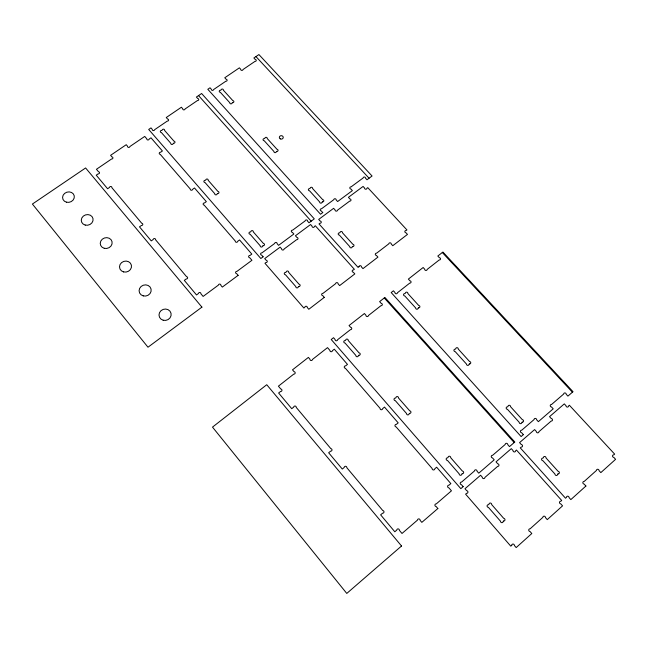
<?xml version="1.0" encoding="UTF-8"?>
<svg xmlns="http://www.w3.org/2000/svg" width="648" height="648" viewBox="0 0 648 648"><rect width="100%" height="100%" fill="white"/><g stroke="black" fill="none" stroke-linecap="round" stroke-linejoin="round"><path stroke-width="0.97" d="M442.309 252.509L572.427 392.218M255.952 56.578L369.077 178.224M384.288 297.959L514.18 442.552M198.539 95.588L311.178 221.171M585.914 486.032L570.848 499.6L569.082 497.632A1.377 1.256 47.8 0 0 567.778 496.19A1.377 1.256 47.8 0 0 566.457 497.38L565.526 498.215L520.279 447.873L521.211 447.063A1.337 1.239 41.6 0 0 522.531 445.913A1.337 1.239 41.6 0 0 521.267 444.512L519.566 442.616L534.624 429.575L536.333 431.455A1.328 1.223 40.2 0 0 537.589 432.84A1.328 1.223 40.2 0 0 538.901 431.706L551.205 421.03A1.32 1.207 39.2 0 0 552.501 419.904A1.32 1.207 39.2 0 0 551.245 418.527L549.536 416.664L564.303 403.882L566.012 405.729A1.312 1.199 38.1 0 0 567.267 407.09A1.312 1.199 38.1 0 0 568.547 405.98L569.381 405.251L614.644 454.11L613.818 454.856A1.353 1.215 43.6 0 0 612.53 456.006A1.353 1.215 43.6 0 0 613.834 457.415L615.6 459.319L600.834 472.611L599.068 470.683A1.361 1.231 44.9 0 0 597.764 469.265A1.361 1.231 44.9 0 0 596.468 470.432L584.156 481.48A1.369 1.247 46.1 0 0 582.844 482.663A1.369 1.247 46.1 0 0 584.148 484.088L585.914 486.032M511.75 545.284L510.778 546.159L465.604 494.165L466.568 493.322A1.353 1.28 48.2 0 0 467.937 492.14A1.353 1.28 48.2 0 0 466.682 490.69L464.981 488.73L480.581 475.235L482.282 477.171A1.345 1.264 45.6 0 0 483.538 478.605A1.345 1.264 45.6 0 0 484.898 477.43L497.64 466.374A1.345 1.256 43.9 0 0 498.984 465.207A1.345 1.256 43.9 0 0 497.729 463.79L496.02 461.862L511.313 448.635L513.014 450.538A1.337 1.239 42.1 0 0 514.277 451.94A1.337 1.239 42.1 0 0 515.606 450.789L516.464 450.044L561.695 500.467L560.828 501.244A1.377 1.264 48.4 0 0 559.499 502.435A1.377 1.264 48.4 0 0 560.795 503.885L562.561 505.853L547.26 519.623L545.495 517.63A1.385 1.28 50.4 0 0 544.199 516.164A1.385 1.28 50.4 0 0 542.854 517.371L530.096 528.825A1.393 1.288 52.3 0 0 528.736 530.04A1.393 1.288 52.3 0 0 530.04 531.522L531.806 533.531L516.181 547.576L514.423 545.551A1.401 1.304 54.8 0 0 513.119 544.053A1.401 1.304 54.8 0 0 511.75 545.284M503.618 521.016L503.132 521.454A1.377 1.288 52 0 1 501.763 522.661A1.377 1.288 52 0 1 500.483 521.195L488.438 507.384A1.369 1.288 50.1 0 1 487.085 505.966A1.369 1.288 50.1 0 1 488.454 504.727L489.021 504.225A1.369 1.28 49.8 0 1 490.423 503.034A1.369 1.28 49.8 0 1 491.654 504.565L503.699 518.343A1.377 1.288 51.7 0 1 504.986 519.809A1.377 1.288 51.7 0 1 503.618 521.016M558.05 473.899L557.58 474.32A1.361 1.247 45.3 0 1 556.259 475.486A1.361 1.247 45.3 0 1 554.971 474.061L542.911 460.696A1.345 1.239 43.5 0 1 541.566 459.319A1.345 1.239 43.5 0 1 542.878 458.12L543.429 457.634A1.345 1.239 43.3 0 1 544.79 456.484A1.345 1.239 43.3 0 1 546.021 457.966L558.082 471.307A1.353 1.247 45.1 0 1 559.362 472.732A1.353 1.247 45.1 0 1 558.05 473.899M437.854 508.526L421.84 522.369L420.139 520.368A1.369 1.312 55.7 0 0 418.892 518.894A1.369 1.312 55.7 0 0 417.482 520.109L402.003 533.466L399.411 530.38A1.369 1.32 60.2 0 0 398.164 528.89A1.369 1.32 60.2 0 0 396.746 530.113L394.81 531.773L380.635 514.844L382.571 513.2A1.353 1.32 56.9 0 0 383.989 511.993A1.353 1.32 56.9 0 0 382.757 510.527L346.834 467.718A1.32 1.296 36.2 0 0 345.635 466.285A1.32 1.296 36.2 0 0 344.218 467.459L342.298 469.047L328.658 452.766L330.577 451.186A1.304 1.288 21.2 0 0 331.995 450.028A1.304 1.288 21.2 0 0 330.812 448.619L296.241 407.414A1.288 1.256 -0.6 0 0 295.083 406.037A1.288 1.256 -0.6 0 0 293.674 407.163L291.754 408.686L278.624 393.004L280.535 391.497A1.28 1.239 -4.1 0 0 281.953 390.388A1.28 1.239 -4.1 0 0 280.811 389.027L278.413 386.168L293.779 374.107A1.272 1.223 0.2 0 0 295.18 373.005A1.272 1.223 0.2 0 0 294.038 371.66L292.499 369.846L308.399 357.388L309.947 359.195A1.264 1.215 4.3 0 0 311.089 360.523A1.264 1.215 4.3 0 0 312.466 359.438L327.524 347.628L329.929 350.406A1.264 1.207 8.3 0 0 331.071 351.726A1.264 1.207 8.3 0 0 332.44 350.649L334.295 349.191L347.474 364.395L345.619 365.869A1.272 1.215 12.2 0 0 344.25 366.954A1.272 1.215 12.2 0 0 345.408 368.291L380.084 408.362A1.288 1.247 25 0 0 381.275 409.739A1.288 1.247 25 0 0 382.644 408.613L384.507 407.09L398.188 422.869L396.325 424.408A1.304 1.256 30.9 0 0 394.956 425.542A1.304 1.256 30.9 0 0 396.155 426.927L432.167 468.536A1.337 1.272 43.5 0 0 433.399 469.962A1.337 1.272 43.5 0 0 434.776 468.788L436.639 467.208L450.846 483.594L448.983 485.198A1.345 1.28 47.4 0 0 447.606 486.381A1.345 1.28 47.4 0 0 448.853 487.823L451.454 490.82L436.298 503.885A1.361 1.296 51.5 0 0 434.905 505.084A1.361 1.296 51.5 0 0 436.161 506.542L437.854 508.526M463.166 486.648L460.833 488.673L331.225 339.512L333.542 337.697L335.089 339.479A1.256 1.191 8.8 0 0 336.231 340.791A1.256 1.191 8.8 0 0 337.592 339.722L350.398 329.67A1.256 1.183 10.8 0 0 351.743 328.617A1.256 1.183 10.8 0 0 350.6 327.313L349.053 325.547L364.411 313.527L365.958 315.268A1.247 1.166 12.7 0 0 367.1 316.564A1.247 1.166 12.7 0 0 368.437 315.511L380.992 305.662A1.239 1.158 13.9 0 0 382.32 304.625A1.239 1.158 13.9 0 0 381.17 303.345L379.623 301.612L384.912 297.464L514.812 442.017L509.498 446.61L507.789 444.706A1.328 1.239 41.1 0 0 506.542 443.305A1.328 1.239 41.1 0 0 505.213 444.455L492.593 455.333A1.337 1.247 42.6 0 0 491.257 456.492A1.337 1.247 42.6 0 0 492.504 457.901L494.205 459.821L478.767 473.17L477.066 471.234A1.345 1.264 44.6 0 0 475.81 469.808A1.345 1.264 44.6 0 0 474.458 470.975L461.579 482.08A1.345 1.28 46.7 0 0 460.218 483.262A1.345 1.28 46.7 0 0 461.465 484.696L463.166 486.648M523.357 434.622L521.114 436.566L391.19 292.548L393.425 290.798L394.98 292.515A1.239 1.15 15.1 0 0 396.122 293.787A1.239 1.15 15.1 0 0 397.435 292.758L409.763 283.087A1.231 1.134 16 0 0 411.059 282.066A1.231 1.134 16 0 0 409.917 280.803L408.362 279.102L423.152 267.511L424.707 269.204A1.223 1.126 16.9 0 0 425.858 270.451A1.223 1.126 16.9 0 0 427.145 269.438L439.239 259.945A1.223 1.118 17.6 0 0 440.519 258.949A1.223 1.118 17.6 0 0 439.368 257.71L437.813 256.033L442.908 252.048L573.026 391.7L567.915 396.114L566.214 394.276A1.304 1.191 36.9 0 0 564.959 392.931A1.304 1.191 36.9 0 0 563.679 394.033L551.545 404.498A1.312 1.199 37.7 0 0 550.249 405.608A1.312 1.199 37.7 0 0 551.505 406.968L553.206 408.823L538.358 421.662L536.657 419.791A1.32 1.215 38.7 0 0 535.402 418.414A1.32 1.215 38.7 0 0 534.098 419.54L521.721 430.215A1.32 1.223 39.8 0 0 520.409 431.349A1.32 1.223 39.8 0 0 521.656 432.734L523.357 434.622M401.533 545.997L346.777 593.43L212.504 427.113L266.749 384.718L401.533 545.997M462.275 473.688L461.789 474.109A1.345 1.272 45 0 1 460.428 475.284A1.345 1.272 45 0 1 459.181 473.85L447.485 460.445A1.328 1.264 42 0 1 446.172 459.059A1.328 1.264 42 0 1 447.533 457.861L448.1 457.375A1.328 1.264 41.7 0 1 449.501 456.224A1.328 1.264 41.7 0 1 450.692 457.707L462.397 471.088A1.337 1.272 44.7 0 1 463.644 472.522A1.337 1.272 44.7 0 1 462.275 473.688M522.231 422.132L521.77 422.536A1.32 1.223 38.6 0 1 520.457 423.662A1.32 1.223 38.6 0 1 519.202 422.285L507.489 409.35A1.304 1.215 36.4 0 1 506.177 408.013A1.304 1.215 36.4 0 1 507.489 406.863L508.032 406.393A1.304 1.215 36.3 0 1 509.385 405.284A1.304 1.215 36.3 0 1 510.575 406.717L522.296 419.629A1.32 1.215 38.5 0 1 523.544 421.006A1.32 1.215 38.5 0 1 522.231 422.132M409.593 413.375L409.107 413.772A1.296 1.239 30 0 1 407.746 414.898A1.296 1.239 30 0 1 406.547 413.521L395.288 400.618A1.288 1.231 25.7 0 1 394.016 399.281A1.288 1.231 25.7 0 1 395.377 398.131L395.952 397.67A1.288 1.231 25.7 0 1 397.346 396.56A1.288 1.231 25.7 0 1 398.488 397.994L409.755 410.873A1.296 1.239 29.9 0 1 410.954 412.25A1.296 1.239 29.9 0 1 409.593 413.375M469.452 363.917L468.982 364.306A1.28 1.191 28.7 0 1 467.67 365.391A1.28 1.191 28.7 0 1 466.471 364.055L455.18 351.597A1.272 1.183 26.2 0 1 453.916 350.309A1.272 1.183 26.2 0 1 455.22 349.199L455.771 348.754A1.272 1.183 26.2 0 1 457.115 347.684A1.272 1.183 26.2 0 1 458.266 349.07L469.557 361.511A1.28 1.191 28.7 0 1 470.756 362.839A1.28 1.191 28.7 0 1 469.452 363.917M358.854 355.282L358.368 355.671A1.264 1.207 13.6 0 1 357.016 356.748A1.264 1.207 13.6 0 1 355.857 355.42L345.003 342.986A1.256 1.199 10.5 0 1 343.78 341.699A1.256 1.199 10.5 0 1 345.141 340.597L345.708 340.151A1.256 1.191 10.8 0 1 347.101 339.09A1.256 1.191 10.8 0 1 348.203 340.467L359.057 352.877A1.264 1.207 13.9 0 1 360.215 354.205A1.264 1.207 13.9 0 1 358.854 355.282M418.576 307.808L418.114 308.181A1.247 1.158 18.5 0 1 416.802 309.218A1.247 1.158 18.5 0 1 415.643 307.938L404.757 295.917A1.239 1.15 16.2 0 1 403.534 294.678A1.239 1.15 16.2 0 1 404.838 293.617L405.389 293.188A1.239 1.15 16.3 0 1 406.733 292.159A1.239 1.15 16.3 0 1 407.835 293.495L418.721 305.491A1.247 1.158 18.6 0 1 419.888 306.771A1.247 1.158 18.6 0 1 418.576 307.808M359.008 266.692L358.085 267.405L319.019 223.933L319.942 223.244A1.207 1.102 4.5 0 0 321.254 222.272A1.207 1.102 4.5 0 0 320.169 221.057L318.686 219.421L333.623 208.324L335.105 209.952A1.199 1.085 6 0 0 336.191 211.151A1.199 1.085 6 0 0 337.495 210.187L349.709 201.091A1.191 1.077 7.2 0 0 350.997 200.135A1.191 1.077 7.2 0 0 349.904 198.944L348.421 197.332L363.091 186.438L364.565 188.033A1.191 1.069 8.4 0 0 365.658 189.216A1.191 1.069 8.4 0 0 366.938 188.26L367.764 187.645L406.936 229.927L406.102 230.558A1.207 1.094 13.3 0 0 404.83 231.539A1.207 1.094 13.3 0 0 405.956 232.754L407.479 234.406L392.785 245.705L391.254 244.037A1.215 1.11 12.2 0 0 390.128 242.814A1.215 1.11 12.2 0 0 388.841 243.802L376.601 253.198A1.215 1.118 11.2 0 0 375.297 254.194A1.215 1.118 11.2 0 0 376.423 255.434L377.946 257.11L362.969 268.62L361.446 266.927A1.223 1.134 9.7 0 0 360.32 265.68A1.223 1.134 9.7 0 0 359.008 266.692M324.3 297.383L308.812 309.274L307.298 307.533A1.247 1.166 3.1 0 0 306.18 306.253A1.247 1.166 3.1 0 0 304.819 307.29L303.863 308.027L264.951 263.25L265.907 262.537A1.223 1.134 -1.9 0 0 267.26 261.533A1.223 1.134 -1.9 0 0 266.182 260.285L264.708 258.593L280.139 247.131L281.613 248.808A1.223 1.126 0.3 0 0 282.698 250.039A1.223 1.126 0.3 0 0 284.043 249.043L296.663 239.655A1.215 1.11 2 0 0 297.991 238.666A1.215 1.11 2 0 0 296.906 237.435L295.431 235.775L310.578 224.532L312.053 226.176A1.207 1.102 3.8 0 0 313.138 227.391A1.207 1.102 3.8 0 0 314.458 226.411L315.309 225.771L354.359 269.301L353.5 269.957A1.223 1.134 9 0 0 352.18 270.969A1.223 1.134 9 0 0 353.298 272.225L354.821 273.926L339.633 285.598L338.11 283.881A1.231 1.15 7.2 0 0 336.992 282.617A1.231 1.15 7.2 0 0 335.656 283.646L323.004 293.35A1.239 1.158 5.5 0 0 321.659 294.378A1.239 1.158 5.5 0 0 322.777 295.65L324.3 297.383M352.674 246.515L352.204 246.872A1.215 1.118 8.1 0 1 350.9 247.868A1.215 1.118 8.1 0 1 349.79 246.637L339.374 235.094A1.207 1.11 6.6 0 1 338.199 233.904A1.207 1.11 6.6 0 1 339.512 232.883L340.054 232.47A1.207 1.102 6.8 0 1 341.399 231.498A1.207 1.102 6.8 0 1 342.452 232.77L352.868 244.296A1.215 1.118 8.3 0 1 353.978 245.527A1.215 1.118 8.3 0 1 352.674 246.515M298.769 286.489L298.291 286.861A1.239 1.15 1.8 0 1 296.938 287.882A1.239 1.15 1.8 0 1 295.828 286.619L285.452 274.728A1.231 1.142 0.4 0 1 284.286 273.497A1.231 1.142 0.4 0 1 285.638 272.452L286.205 272.022A1.231 1.142 0.6 0 1 287.591 271.01A1.231 1.142 0.6 0 1 288.635 272.33L299.02 284.205A1.231 1.15 2.1 0 1 300.121 285.468A1.231 1.15 2.1 0 1 298.769 286.489M238.132 275.351L222.313 287.088L220.855 285.363A1.247 1.15 -8.3 0 0 219.777 284.091A1.247 1.15 -8.3 0 0 218.392 285.12L203.116 296.428L200.888 293.771A1.247 1.158 -11 0 0 199.819 292.499A1.247 1.158 -11 0 0 198.418 293.536L196.514 294.937L184.307 280.365L186.211 278.972A1.247 1.142 -11.4 0 0 187.612 277.952A1.247 1.142 -11.4 0 0 186.551 276.688L155.585 239.784A1.231 1.118 -12.2 0 0 154.556 238.553A1.231 1.118 -12.2 0 0 153.155 239.549L151.259 240.894L139.49 226.841L141.386 225.504A1.231 1.102 -12.4 0 0 142.779 224.516A1.231 1.102 -12.4 0 0 141.758 223.301L111.869 187.685A1.215 1.069 -12.7 0 0 110.873 186.494A1.215 1.069 -12.7 0 0 109.488 187.45L107.6 188.746L96.236 175.179L98.115 173.891A1.207 1.061 -12.8 0 0 99.5 172.943A1.207 1.061 -12.8 0 0 98.52 171.769L96.439 169.29L111.545 159.011A1.199 1.053 -11.4 0 0 112.914 158.08A1.199 1.053 -11.4 0 0 111.934 156.913L110.589 155.334L126.23 144.707L127.575 146.278A1.191 1.037 -10 0 0 128.563 147.428A1.191 1.037 -10 0 0 129.916 146.505L144.731 136.42L146.821 138.834A1.183 1.037 -8.5 0 0 147.817 139.984A1.183 1.037 -8.5 0 0 149.162 139.061L150.992 137.822L162.421 151L160.591 152.264A1.191 1.045 -8.1 0 0 159.246 153.187A1.191 1.045 -8.1 0 0 160.25 154.346L190.285 189.054A1.207 1.077 -7 0 0 191.314 190.245A1.207 1.077 -7 0 0 192.667 189.289L194.505 187.993L206.339 201.641L204.501 202.954A1.207 1.085 -6.5 0 0 203.148 203.918A1.207 1.085 -6.5 0 0 204.185 205.116L235.297 241.064A1.223 1.118 -4.6 0 0 236.366 242.295A1.223 1.118 -4.6 0 0 237.719 241.299L239.566 239.954L251.821 254.097L249.982 255.458A1.223 1.126 -3.6 0 0 248.621 256.462A1.223 1.126 -3.6 0 0 249.699 257.702L251.934 260.285L236.966 271.366A1.239 1.142 -5.7 0 0 235.597 272.387A1.239 1.142 -5.7 0 0 236.674 273.642L238.132 275.351M263.145 256.802L260.836 258.512L148.692 129.454L150.976 127.899L152.321 129.446A1.183 1.029 -7.9 0 0 153.309 130.58A1.183 1.029 -7.9 0 0 154.653 129.673L167.265 121.087A1.175 1.021 -6.7 0 0 168.593 120.188A1.175 1.021 -6.7 0 0 167.597 119.054L166.252 117.523L181.391 107.236L182.736 108.759A1.166 1.013 -5.4 0 0 183.732 109.877A1.166 1.013 -5.4 0 0 185.044 108.986L197.429 100.553A1.158 1.004 -4.3 0 0 198.742 99.662A1.158 1.004 -4.3 0 0 197.745 98.553L196.393 97.046L201.609 93.498L314.28 218.87L309.007 222.774L307.541 221.138A1.207 1.102 3 0 0 306.455 219.923A1.207 1.102 3 0 0 305.143 220.903L292.645 230.153A1.215 1.11 1.6 0 0 291.317 231.134A1.215 1.11 1.6 0 0 292.394 232.357L293.868 234.009L278.575 245.349L277.109 243.68A1.215 1.118 -0.4 0 0 276.032 242.449A1.215 1.118 -0.4 0 0 274.687 243.446L261.954 252.874A1.223 1.126 -2.2 0 0 260.601 253.878A1.223 1.126 -2.2 0 0 261.679 255.118L263.145 256.802M322.753 212.584L320.533 214.237L207.806 89.294L210.017 87.788L211.37 89.286A1.158 0.996 -3.2 0 0 212.366 90.388A1.158 0.996 -3.2 0 0 213.654 89.513L225.836 81.227A1.15 0.988 -2.2 0 0 227.116 80.352A1.15 0.988 -2.2 0 0 226.12 79.258L224.767 77.768L239.387 67.838L240.74 69.312A1.142 0.98 -1 0 0 241.736 70.397A1.142 0.98 -1 0 0 243.008 69.53L254.972 61.39A1.142 0.972 -0.1 0 0 256.235 60.531A1.142 0.972 -0.1 0 0 255.231 59.454L253.878 57.996L258.916 54.57L372.065 176.005L366.987 179.771L365.504 178.184A1.183 1.061 8.1 0 0 364.419 177.017A1.183 1.061 8.1 0 0 363.147 177.957L351.095 186.875A1.191 1.069 7.1 0 0 349.815 187.831A1.191 1.069 7.1 0 0 350.9 189.005L352.374 190.609L337.632 201.544L336.158 199.932A1.199 1.077 5.8 0 0 335.073 198.742A1.199 1.077 5.8 0 0 333.785 199.697L321.505 208.786A1.199 1.085 4.5 0 0 320.201 209.75A1.199 1.085 4.5 0 0 321.286 210.948L322.753 212.584M201.917 307.136L147.987 347.215L32.4 204.047L85.609 167.962L201.917 307.136M263.129 245.689L262.651 246.046A1.223 1.118 -2.1 0 1 261.298 247.042A1.223 1.118 -2.1 0 1 260.221 245.803L250.128 234.228A1.215 1.11 -3 0 1 248.986 233.037A1.215 1.11 -3 0 1 250.331 232.016L250.898 231.603A1.215 1.11 -2.7 0 1 252.283 230.623A1.215 1.11 -2.7 0 1 253.303 231.903L263.404 243.462A1.223 1.118 -1.8 0 1 264.481 244.693A1.223 1.118 -1.8 0 1 263.129 245.689M322.502 201.844L322.04 202.192A1.199 1.085 4.4 0 1 320.736 203.148A1.199 1.085 4.4 0 1 319.658 201.957L309.517 190.755A1.191 1.069 3.3 0 1 308.367 189.605A1.191 1.069 3.3 0 1 309.671 188.617L310.214 188.22A1.191 1.069 3.5 0 1 311.55 187.272A1.191 1.069 3.5 0 1 312.579 188.519L322.72 199.697A1.199 1.077 4.6 0 1 323.806 200.888A1.199 1.077 4.6 0 1 322.502 201.844M217.598 193.566L217.121 193.906A1.199 1.077 -5.2 0 1 215.776 194.862A1.199 1.077 -5.2 0 1 214.739 193.671L204.995 182.501A1.199 1.069 -5.7 0 1 203.885 181.343A1.199 1.069 -5.7 0 1 205.23 180.363L205.797 179.966A1.199 1.069 -5.5 0 1 207.174 179.026A1.199 1.069 -5.5 0 1 208.154 180.266L217.906 191.419A1.199 1.077 -5 0 1 218.943 192.61A1.199 1.077 -5 0 1 217.598 193.566M276.769 151.397L276.299 151.729A1.175 1.045 0.5 0 1 275.003 152.653A1.175 1.045 0.5 0 1 273.958 151.502L264.165 140.681A1.175 1.037 -0.2 0 1 263.056 139.563A1.175 1.037 -0.2 0 1 264.352 138.615L264.894 138.235A1.175 1.037 -0.1 0 1 266.223 137.327A1.175 1.037 -0.1 0 1 267.219 138.526L277.02 149.323A1.175 1.045 0.7 0 1 278.057 150.474A1.175 1.045 0.7 0 1 276.769 151.397M173.64 143.224L173.162 143.556A1.183 1.037 -7.1 0 1 171.817 144.48A1.183 1.037 -7.1 0 1 170.821 143.329L161.401 132.532A1.183 1.029 -7.4 0 1 160.331 131.423A1.183 1.029 -7.4 0 1 161.676 130.475L162.235 130.094A1.183 1.029 -7.2 0 1 163.604 129.187A1.183 1.029 -7.2 0 1 164.552 130.386L173.972 141.159A1.183 1.037 -6.9 0 1 174.976 142.309A1.183 1.037 -6.9 0 1 173.64 143.224M232.567 102.651L232.106 102.975A1.158 1.004 -2.2 0 1 230.818 103.858A1.158 1.004 -2.2 0 1 229.805 102.749L220.336 92.291A1.158 0.996 -2.7 0 1 219.267 91.214A1.158 0.996 -2.7 0 1 220.563 90.299L221.098 89.934A1.158 0.996 -2.6 0 1 222.426 89.06A1.158 0.996 -2.6 0 1 223.382 90.218L232.851 100.651A1.158 1.004 -2 0 1 233.863 101.768A1.158 1.004 -2 0 1 232.567 102.651M280.26 138.858A1.952 1.725 1.1 0 0 283.241 137.465A1.952 1.725 1.1 0 0 280.373 135.877A1.952 1.725 1.1 0 0 280.26 138.858M66.493 202.208A5.937 5.2 -15.6 0 0 74.245 195.834A5.937 5.2 -15.6 0 0 64.638 193.379A5.937 5.2 -15.6 0 0 66.493 202.208M85.236 225.083A5.97 5.297 -15.8 0 0 93.004 218.603A5.97 5.297 -15.8 0 0 83.308 216.116A5.97 5.297 -15.8 0 0 85.236 225.083M104.271 248.314A6.01 5.387 -15.9 0 0 112.047 241.72A6.01 5.387 -15.9 0 0 102.271 239.201A6.01 5.387 -15.9 0 0 104.271 248.314M123.614 271.917A6.051 5.476 -16 0 0 131.398 265.202A6.051 5.476 -16 0 0 121.532 262.651A6.051 5.476 -16 0 0 123.614 271.917M143.265 295.893A6.083 5.573 -16.1 0 0 151.057 289.065A6.083 5.573 -16.1 0 0 141.102 286.473A6.083 5.573 -16.1 0 0 143.265 295.893M163.223 320.25A6.124 5.678 -16.2 0 0 171.032 313.3A6.124 5.678 -16.2 0 0 160.979 310.684A6.124 5.678 -16.2 0 0 163.223 320.25"/></g></svg>
